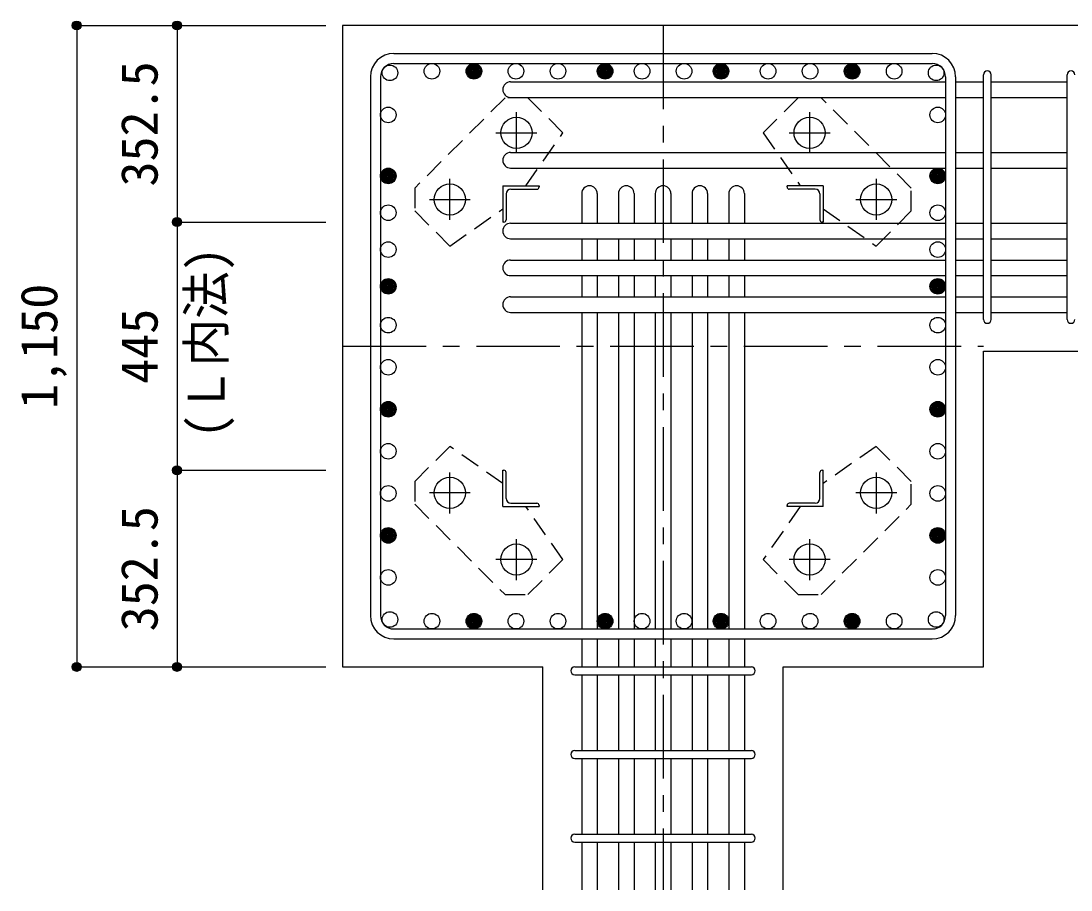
# Model space of a CAD drawing. Units: millimetres at full size, sheet at 1:30. Extents: x -5973 to 5954, y -4195 to 4201.
# Drawn here: x -600 to 1284, y 1548 to 3106 of the extents above; entities that cross this region are included whole.
import ezdxf
from ezdxf.enums import TextEntityAlignment as Align

# ---------------------------------------------------------------- set-up
doc = ezdxf.new("R2010")
doc.units = ezdxf.units.MM
doc.header["$LTSCALE"] = 30
doc.header["$PDMODE"] = 32
doc.header["$PDSIZE"] = 15
doc.linetypes.add('CHAIN1', pattern=[8, 5, -1, 1, -1])
doc.linetypes.add('DASHED1', pattern=[1.8, 1.2, -0.6])
for name, color, linetype in [('0-1_躯体線', 2, 'Continuous'), ('0-2_アンカー、アングル', 4, 'Continuous'), ('0-3_立上り筋', 4, 'Continuous'), ('0-4_フープ筋', 7, 'Continuous'), ('0-5_基礎梁筋', 7, 'Continuous'), ('0-6_スタラップ筋', 7, 'Continuous'), ('0-7_文字', 4, 'Continuous'), ('0-9_プレート', 4, 'DASHED1'), ('0-D_寸法', 4, 'Continuous')]:
    doc.layers.add(name, color=color, linetype=linetype)
doc.styles.add('ＭＳ ゴシック', font='')
doc.styles.get('ＭＳ ゴシック').set_extended_font_data('MS Gothic')

msp = doc.modelspace()

# ---------------------------------------------------------------- linework, layer by layer
at = {"layer": '0-1_躯体線'}
for p, q in [((1527.44, 3098.3), (-22.56, 3098.3)), ((-22.56, 3098.3), (-22.56, 1948.3)), ((1127.44, 2514.3), (1527.44, 2514.3)), ((1127.44, 1948.3), (1127.44, 2514.3)), ((-22.56, 1948.3), (336.94, 1948.3)), ((336.94, 1548.3), (336.94, 1948.3)), ((767.94, 1548.3), (767.94, 1948.3)), ((767.94, 1948.3), (1127.44, 1948.3))]:
    msp.add_line(p, q, dxfattribs=at)
at = {"layer": '0-2_アンカー、アングル', "linetype": 'CHAIN1'}
for p, q in [((289.44, 2869.1), (289.44, 2942.6)), ((815.44, 2942.6), (815.44, 2869.1)), ((252.64, 2905.8), (326.14, 2905.8)), ((778.74, 2905.8), (852.24, 2905.8)), ((169.94, 2749.6), (169.94, 2823.1)), ((934.94, 2823.1), (934.94, 2749.6)), ((133.14, 2786.3), (206.64, 2786.3)), ((898.24, 2786.3), (971.74, 2786.3)), ((169.94, 2223.5), (169.94, 2297)), ((934.94, 2297), (934.94, 2223.5)), ((206.64, 2260.3), (133.14, 2260.3)), ((971.74, 2260.3), (898.24, 2260.3)), ((289.44, 2104), (289.44, 2177.5)), ((815.44, 2177.5), (815.44, 2104)), ((326.14, 2140.8), (252.64, 2140.8)), ((852.24, 2140.8), (778.74, 2140.8))]:
    msp.add_line(p, q, dxfattribs=at)
at = {"layer": '0-2_アンカー、アングル'}
for p, q in [((264.94, 2810.8), (329.94, 2810.8)), ((264.94, 2810.8), (264.94, 2745.8)), ((329.94, 2810.8), (329.94, 2808.8)), ((839.94, 2810.8), (774.94, 2810.8)), ((774.94, 2808.8), (774.94, 2810.8)), ((839.94, 2810.8), (839.94, 2745.8)), ((270.94, 2796.3), (270.94, 2749.8)), ((279.44, 2804.8), (325.94, 2804.8)), ((825.44, 2804.8), (778.94, 2804.8)), ((833.94, 2796.3), (833.94, 2749.8)), ((266.94, 2745.8), (264.94, 2745.8)), ((839.94, 2745.8), (837.94, 2745.8)), ((264.94, 2300.8), (266.94, 2300.8)), ((264.94, 2235.8), (264.94, 2300.8)), ((837.94, 2300.8), (839.94, 2300.8)), ((839.94, 2235.8), (839.94, 2300.8)), ((270.94, 2250.3), (270.94, 2296.8)), ((833.94, 2250.3), (833.94, 2296.8)), ((264.94, 2235.8), (329.94, 2235.8)), ((279.44, 2241.8), (325.94, 2241.8)), ((329.94, 2237.8), (329.94, 2235.8)), ((774.94, 2235.8), (774.94, 2237.8)), ((839.94, 2235.8), (774.94, 2235.8)), ((825.44, 2241.8), (778.94, 2241.8))]:
    msp.add_line(p, q, dxfattribs=at)
at = {"layer": '0-2_アンカー、アングル', "color": 3}
for centre in [(289.44, 2905.8), (815.44, 2905.8), (169.94, 2786.3), (934.94, 2786.3), (169.94, 2260.3), (934.94, 2260.3), (289.44, 2140.8), (815.44, 2140.8)]:
    msp.add_circle(centre, 28, dxfattribs=at)
at = {"layer": '0-2_アンカー、アングル'}
for centre, radius, start, end in [((325.94, 2808.8), 4, 270, 0), ((778.94, 2808.8), 4, 180, 270), ((279.44, 2796.3), 8.5, 90, 180), ((825.44, 2796.3), 8.5, 0, 90), ((266.94, 2749.8), 4, 270, 0), ((837.94, 2749.8), 4, 180, 270), ((266.94, 2296.8), 4, 0, 90), ((837.94, 2296.8), 4, 90, 180), ((279.44, 2250.3), 8.5, 180, 270), ((825.44, 2250.3), 8.5, 270, 0), ((325.94, 2237.8), 4, 0, 90), ((778.94, 2237.8), 4, 90, 180)]:
    msp.add_arc(centre, radius, start, end, dxfattribs=at)
at = {"layer": '0-3_立上り筋', "color": 3}
for centre in [(62.37, 3013.37), (137.76, 3016.3), (213.16, 3016.3), (213.16, 3016.3), (288.55, 3016.3), (363.95, 3016.3), (448.44, 3016.3), (514.74, 3016.3), (590.13, 3016.3), (656.44, 3016.3), (656.44, 3016.3), (740.93, 3016.3), (816.32, 3016.3), (891.72, 3016.3), (891.72, 3016.3), (967.11, 3016.3), (1042.51, 3013.37), (59.44, 2937.97), (1045.44, 2937.97), (59.44, 2828.58), (59.44, 2828.58), (1045.44, 2828.58), (1045.44, 2828.58), (59.44, 2762.58), (1045.44, 2762.58), (59.44, 2696.58), (1045.44, 2696.58), (59.44, 2630.58), (59.44, 2630.58), (1045.44, 2630.58), (1045.44, 2630.58), (59.44, 2561), (1045.44, 2561), (59.44, 2485.6), (1045.44, 2485.6), (59.44, 2410.21), (1045.44, 2410.21), (59.44, 2334.81), (1045.44, 2334.81), (59.44, 2259.41), (1045.44, 2259.41), (59.44, 2184.02), (59.44, 2184.02), (1045.44, 2184.02), (1045.44, 2184.02), (59.44, 2108.62), (1045.44, 2108.62), (62.37, 2033.23), (137.76, 2030.3), (213.16, 2030.3), (213.16, 2030.3), (288.55, 2030.3), (363.95, 2030.3), (448.44, 2030.3), (514.74, 2030.3), (590.13, 2030.3), (656.44, 2030.3), (656.44, 2030.3), (740.93, 2030.3), (816.32, 2030.3), (891.72, 2030.3), (891.72, 2030.3), (967.11, 2030.3), (1042.51, 2033.23)]:
    msp.add_circle(centre, 14, dxfattribs=at)
at = {"layer": '0-3_立上り筋'}
for centre, radius in [((213.16, 3016.3), 14), ((213.16, 3016.3), 12.6), ((213.16, 3016.3), 11.2), ((213.16, 3016.3), 9.8), ((213.16, 3016.3), 8.4), ((213.16, 3016.3), 7), ((213.16, 3016.3), 5.6), ((213.16, 3016.3), 4.2), ((213.16, 3016.3), 2.8), ((213.16, 3016.3), 1.4), ((448.44, 3016.3), 14), ((448.44, 3016.3), 12.6), ((448.44, 3016.3), 11.2), ((448.44, 3016.3), 9.8), ((448.44, 3016.3), 8.4), ((448.44, 3016.3), 7), ((448.44, 3016.3), 5.6), ((448.44, 3016.3), 4.2), ((448.44, 3016.3), 2.8), ((448.44, 3016.3), 1.4), ((656.44, 3016.3), 14), ((656.44, 3016.3), 12.6), ((656.44, 3016.3), 11.2), ((656.44, 3016.3), 9.8), ((656.44, 3016.3), 8.4), ((656.44, 3016.3), 7), ((656.44, 3016.3), 5.6), ((656.44, 3016.3), 4.2), ((656.44, 3016.3), 2.8), ((656.44, 3016.3), 1.4), ((891.72, 3016.3), 14), ((891.72, 3016.3), 12.6), ((891.72, 3016.3), 11.2), ((891.72, 3016.3), 9.8), ((891.72, 3016.3), 8.4), ((891.72, 3016.3), 7), ((891.72, 3016.3), 5.6), ((891.72, 3016.3), 4.2), ((891.72, 3016.3), 2.8), ((891.72, 3016.3), 1.4), ((59.44, 2828.58), 14), ((59.44, 2828.58), 12.6), ((59.44, 2828.58), 11.2), ((59.44, 2828.58), 9.8), ((59.44, 2828.58), 8.4), ((59.44, 2828.58), 7), ((59.44, 2828.58), 5.6), ((59.44, 2828.58), 4.2), ((59.44, 2828.58), 2.8), ((59.44, 2828.58), 1.4), ((1045.44, 2828.58), 14), ((1045.44, 2828.58), 12.6), ((1045.44, 2828.58), 11.2), ((1045.44, 2828.58), 9.8), ((1045.44, 2828.58), 8.4), ((1045.44, 2828.58), 7), ((1045.44, 2828.58), 5.6), ((1045.44, 2828.58), 4.2), ((1045.44, 2828.58), 2.8), ((1045.44, 2828.58), 1.4), ((59.44, 2630.58), 14), ((59.44, 2630.58), 12.6), ((59.44, 2630.58), 11.2), ((59.44, 2630.58), 9.8), ((59.44, 2630.58), 8.4), ((1045.44, 2630.58), 14), ((1045.44, 2630.58), 12.6), ((1045.44, 2630.58), 11.2), ((1045.44, 2630.58), 9.8), ((1045.44, 2630.58), 8.4), ((59.44, 2630.58), 7), ((59.44, 2630.58), 5.6), ((59.44, 2630.58), 4.2), ((59.44, 2630.58), 2.8), ((59.44, 2630.58), 1.4), ((1045.44, 2630.58), 7), ((1045.44, 2630.58), 5.6), ((1045.44, 2630.58), 4.2), ((1045.44, 2630.58), 2.8), ((1045.44, 2630.58), 1.4), ((59.44, 2410.21), 14), ((59.44, 2410.21), 12.6), ((59.44, 2410.21), 11.2), ((59.44, 2410.21), 9.8), ((59.44, 2410.21), 8.4), ((59.44, 2410.21), 7), ((59.44, 2410.21), 5.6), ((59.44, 2410.21), 4.2), ((59.44, 2410.21), 2.8), ((59.44, 2410.21), 1.4), ((1045.44, 2410.21), 14), ((1045.44, 2410.21), 12.6), ((1045.44, 2410.21), 11.2), ((1045.44, 2410.21), 9.8), ((1045.44, 2410.21), 8.4), ((1045.44, 2410.21), 7), ((1045.44, 2410.21), 5.6), ((1045.44, 2410.21), 4.2), ((1045.44, 2410.21), 2.8), ((1045.44, 2410.21), 1.4), ((59.44, 2184.02), 14), ((59.44, 2184.02), 12.6), ((59.44, 2184.02), 11.2), ((59.44, 2184.02), 9.8), ((59.44, 2184.02), 8.4), ((59.44, 2184.02), 7), ((59.44, 2184.02), 5.6), ((59.44, 2184.02), 4.2), ((59.44, 2184.02), 2.8), ((1045.44, 2184.02), 14), ((1045.44, 2184.02), 12.6), ((1045.44, 2184.02), 11.2), ((1045.44, 2184.02), 9.8), ((1045.44, 2184.02), 8.4), ((1045.44, 2184.02), 7), ((1045.44, 2184.02), 5.6), ((1045.44, 2184.02), 4.2), ((1045.44, 2184.02), 2.8), ((59.44, 2184.02), 1.4), ((1045.44, 2184.02), 1.4), ((213.16, 2030.3), 14), ((213.16, 2030.3), 12.6), ((213.16, 2030.3), 11.2), ((213.16, 2030.3), 9.8), ((213.16, 2030.3), 8.4), ((213.16, 2030.3), 7), ((213.16, 2030.3), 5.6), ((448.44, 2030.3), 14), ((448.44, 2030.3), 12.6), ((448.44, 2030.3), 11.2), ((448.44, 2030.3), 9.8), ((448.44, 2030.3), 8.4), ((448.44, 2030.3), 7), ((448.44, 2030.3), 5.6), ((656.44, 2030.3), 14), ((656.44, 2030.3), 12.6), ((656.44, 2030.3), 11.2), ((656.44, 2030.3), 9.8), ((656.44, 2030.3), 8.4), ((656.44, 2030.3), 7), ((656.44, 2030.3), 5.6), ((891.72, 2030.3), 14), ((891.72, 2030.3), 12.6), ((891.72, 2030.3), 11.2), ((891.72, 2030.3), 9.8), ((891.72, 2030.3), 8.4), ((891.72, 2030.3), 7), ((891.72, 2030.3), 5.6), ((213.16, 2030.3), 4.2), ((213.16, 2030.3), 2.8), ((213.16, 2030.3), 1.4), ((448.44, 2030.3), 4.2), ((448.44, 2030.3), 2.8), ((448.44, 2030.3), 1.4), ((656.44, 2030.3), 4.2), ((656.44, 2030.3), 2.8), ((656.44, 2030.3), 1.4), ((891.72, 2030.3), 4.2), ((891.72, 2030.3), 2.8), ((891.72, 2030.3), 1.4)]:
    msp.add_circle(centre, radius, dxfattribs=at)
at = {"layer": '0-4_フープ筋'}
for p, q in [((69.44, 3048.3), (1035.44, 3048.3)), ((69.44, 3030.3), (1035.44, 3030.3)), ((27.44, 3006.3), (27.44, 2040.3)), ((45.44, 3006.3), (45.44, 2040.3)), ((1059.44, 3006.3), (1059.44, 2040.3)), ((1077.44, 3006.3), (1077.44, 2040.3)), ((69.44, 2016.3), (1035.44, 2016.3)), ((69.44, 1998.3), (1035.44, 1998.3))]:
    msp.add_line(p, q, dxfattribs=at)
for centre, radius, start, end in [((69.44, 3006.3), 42, 90, 180), ((1035.44, 3006.3), 42, 0, 90), ((69.44, 3006.3), 24, 90, 180), ((1035.44, 3006.3), 24, 0, 90), ((69.44, 2040.3), 42, 180, 270), ((69.44, 2040.3), 24, 180, 270), ((1035.44, 2040.3), 42, 270, 0), ((1035.44, 2040.3), 24, 270, 0)]:
    msp.add_arc(centre, radius, start, end, dxfattribs=at)
at = {"layer": '0-5_基礎梁筋'}
for p, q in [((278.94, 2997.37), (1059.44, 2997.37)), ((1077.44, 2997.37), (1127.44, 2997.37)), ((1141.44, 2997.37), (1277.44, 2997.37)), ((278.94, 2969.37), (1059.44, 2969.37)), ((1077.44, 2969.37), (1127.44, 2969.37)), ((1141.44, 2969.37), (1277.44, 2969.37)), ((278.94, 2870.58), (1059.44, 2870.58)), ((1077.44, 2870.58), (1127.44, 2870.58)), ((1141.44, 2870.58), (1277.44, 2870.58)), ((278.94, 2842.58), (1059.44, 2842.58)), ((1077.44, 2842.58), (1127.44, 2842.58)), ((1141.44, 2842.58), (1277.44, 2842.58)), ((406.44, 2796.8), (406.44, 2743.8)), ((434.44, 2796.8), (434.44, 2743.8)), ((472.44, 2796.8), (472.44, 2743.8)), ((500.44, 2796.8), (500.44, 2743.8)), ((538.44, 2796.8), (538.44, 2743.8)), ((566.44, 2796.8), (566.44, 2743.8)), ((604.44, 2796.8), (604.44, 2743.8)), ((632.44, 2796.8), (632.44, 2743.8)), ((670.44, 2796.8), (670.44, 2743.8)), ((698.44, 2796.8), (698.44, 2743.8)), ((278.94, 2743.8), (1059.44, 2743.8)), ((1077.44, 2743.8), (1127.44, 2743.8)), ((1141.44, 2743.8), (1277.44, 2743.8)), ((278.94, 2715.8), (1059.44, 2715.8)), ((406.44, 2715.8), (406.44, 2677.8)), ((434.44, 2715.8), (434.44, 2677.8)), ((472.44, 2715.8), (472.44, 2677.8)), ((500.44, 2715.8), (500.44, 2677.8)), ((538.44, 2715.8), (538.44, 2677.8)), ((566.44, 2715.8), (566.44, 2677.8)), ((604.44, 2715.8), (604.44, 2677.8)), ((632.44, 2715.8), (632.44, 2677.8)), ((670.44, 2715.8), (670.44, 2677.8)), ((698.44, 2715.8), (698.44, 2677.8)), ((1077.44, 2715.8), (1127.44, 2715.8)), ((1141.44, 2715.8), (1277.44, 2715.8)), ((278.94, 2677.8), (1059.44, 2677.8)), ((1077.44, 2677.8), (1127.44, 2677.8)), ((1141.44, 2677.8), (1277.44, 2677.8)), ((278.94, 2649.8), (1059.44, 2649.8)), ((406.44, 2649.8), (406.44, 2611.8)), ((434.44, 2649.8), (434.44, 2611.8)), ((472.44, 2649.8), (472.44, 2611.8)), ((500.44, 2649.8), (500.44, 2611.8)), ((538.44, 2649.8), (538.44, 2611.8)), ((566.44, 2649.8), (566.44, 2611.8)), ((604.44, 2649.8), (604.44, 2611.8)), ((632.44, 2649.8), (632.44, 2611.8)), ((670.44, 2649.8), (670.44, 2611.8)), ((698.44, 2649.8), (698.44, 2611.8)), ((1077.44, 2649.8), (1127.44, 2649.8)), ((1141.44, 2649.8), (1277.44, 2649.8)), ((278.94, 2611.8), (1059.44, 2611.8)), ((1077.44, 2611.8), (1127.44, 2611.8)), ((1141.44, 2611.8), (1277.44, 2611.8)), ((278.94, 2583.8), (1059.44, 2583.8)), ((406.44, 2583.8), (406.44, 2016.3)), ((434.44, 2583.8), (434.44, 2016.3)), ((472.44, 2583.8), (472.44, 2016.3)), ((500.44, 2583.8), (500.44, 2016.3)), ((538.44, 2583.8), (538.44, 2016.3)), ((566.44, 2583.8), (566.44, 2016.3)), ((604.44, 2583.8), (604.44, 2016.3)), ((632.44, 2583.8), (632.44, 2016.3)), ((670.44, 2583.8), (670.44, 2016.3)), ((698.44, 2583.8), (698.44, 2016.3)), ((1077.44, 2583.8), (1127.44, 2583.8)), ((1141.44, 2583.8), (1277.44, 2583.8)), ((406.44, 1998.3), (406.44, 1948.3)), ((434.44, 1998.3), (434.44, 1948.3)), ((472.44, 1998.3), (472.44, 1948.3)), ((500.44, 1998.3), (500.44, 1948.3)), ((538.44, 1998.3), (538.44, 1948.3)), ((566.44, 1998.3), (566.44, 1948.3)), ((604.44, 1998.3), (604.44, 1948.3)), ((632.44, 1998.3), (632.44, 1948.3)), ((670.44, 1998.3), (670.44, 1948.3)), ((698.44, 1998.3), (698.44, 1948.3)), ((406.44, 1934.3), (406.44, 1798.3)), ((434.44, 1934.3), (434.44, 1798.3)), ((472.44, 1934.3), (472.44, 1798.3)), ((500.44, 1934.3), (500.44, 1798.3)), ((538.44, 1934.3), (538.44, 1798.3)), ((566.44, 1934.3), (566.44, 1798.3)), ((604.44, 1934.3), (604.44, 1798.3)), ((632.44, 1934.3), (632.44, 1798.3)), ((670.44, 1934.3), (670.44, 1798.3)), ((698.44, 1934.3), (698.44, 1798.3)), ((406.44, 1784.3), (406.44, 1648.3)), ((434.44, 1784.3), (434.44, 1648.3)), ((472.44, 1784.3), (472.44, 1648.3)), ((500.44, 1784.3), (500.44, 1648.3)), ((538.44, 1784.3), (538.44, 1648.3)), ((566.44, 1784.3), (566.44, 1648.3)), ((604.44, 1784.3), (604.44, 1648.3)), ((632.44, 1784.3), (632.44, 1648.3)), ((670.44, 1784.3), (670.44, 1648.3)), ((698.44, 1784.3), (698.44, 1648.3)), ((406.44, 1634.3), (406.44, 1548.3)), ((434.44, 1634.3), (434.44, 1548.3)), ((472.44, 1634.3), (472.44, 1548.3)), ((500.44, 1634.3), (500.44, 1548.3)), ((538.44, 1634.3), (538.44, 1548.3)), ((566.44, 1634.3), (566.44, 1548.3)), ((604.44, 1634.3), (604.44, 1548.3)), ((632.44, 1634.3), (632.44, 1548.3)), ((670.44, 1634.3), (670.44, 1548.3)), ((698.44, 1634.3), (698.44, 1548.3))]:
    msp.add_line(p, q, dxfattribs=at)
for centre, start, end in [((278.94, 2983.37), 90, 270), ((278.94, 2856.58), 90, 270), ((420.44, 2796.8), 0, 180), ((486.44, 2796.8), 0, 180), ((552.44, 2796.8), 0, 180), ((618.44, 2796.8), 0, 180), ((684.44, 2796.8), 0, 180), ((278.94, 2729.8), 90, 270), ((278.94, 2663.8), 90, 270), ((278.94, 2597.8), 90, 270)]:
    msp.add_arc(centre, 14, start, end, dxfattribs=at)
at = {"layer": '0-6_スタラップ筋'}
for p, q in [((1127.44, 2571.3), (1127.44, 3009.87)), ((1141.44, 2571.3), (1141.44, 3009.87)), ((1277.44, 2571.3), (1277.44, 3009.87)), ((393.94, 1948.3), (710.94, 1948.3)), ((393.94, 1934.3), (710.94, 1934.3)), ((393.94, 1798.3), (710.94, 1798.3)), ((393.94, 1784.3), (710.94, 1784.3)), ((393.94, 1648.3), (710.94, 1648.3)), ((393.94, 1634.3), (710.94, 1634.3))]:
    msp.add_line(p, q, dxfattribs=at)
for centre, start, end in [((1134.44, 3009.87), 0, 180), ((1134.44, 3009.87), 0, 180), ((1134.44, 3009.87), 0, 180), ((1134.44, 3009.87), 0, 180), ((1284.44, 3009.87), 0, 180), ((1134.44, 2571.3), 180, 0), ((1134.44, 2571.3), 180, 0), ((1134.44, 2571.3), 180, 0), ((1134.44, 2571.3), 180, 0), ((1284.44, 2571.3), 180, 0), ((393.94, 1941.3), 90, 270), ((393.94, 1941.3), 90, 270), ((393.94, 1941.3), 90, 270), ((393.94, 1941.3), 90, 270), ((710.94, 1941.3), 270, 90), ((710.94, 1941.3), 270, 90), ((710.94, 1941.3), 270, 90), ((710.94, 1941.3), 270, 90), ((393.94, 1791.3), 90, 270), ((710.94, 1791.3), 270, 90), ((393.94, 1641.3), 90, 270), ((710.94, 1641.3), 270, 90)]:
    msp.add_arc(centre, 7, start, end, dxfattribs=at)
at = {"layer": '0-9_プレート'}
for points in [[(268.94, 2968.7), (107.04, 2806.8), (107.04, 2765.8), (169.94, 2702.9), (264.94, 2769.6)], [(306.14, 2810.8), (372.84, 2905.8), (309.94, 2968.7), (268.94, 2968.7)], [(997.84, 2806.8), (835.94, 2968.7), (794.94, 2968.7), (732.04, 2905.8), (798.74, 2810.8)], [(839.94, 2769.6), (934.94, 2702.9), (997.84, 2765.8), (997.84, 2806.8)], [(264.94, 2277), (169.94, 2343.7), (107.04, 2280.8), (107.04, 2239.8)], [(835.94, 2077.9), (997.84, 2239.8), (997.84, 2280.8), (934.94, 2343.7), (839.94, 2277)], [(107.04, 2239.8), (268.94, 2077.9), (309.94, 2077.9), (372.84, 2140.8), (306.14, 2235.8)], [(798.74, 2235.8), (732.04, 2140.8), (794.94, 2077.9), (835.94, 2077.9)]]:
    msp.add_lwpolyline(points, dxfattribs=at)
at = {"layer": '0-D_寸法'}
for p, q in [((-499.6, 3098.3), (-319.6, 3098.3)), ((-499.6, 3098.3), (-319.6, 3098.3)), ((-499.6, 3098.3), (-499.6, 1948.3)), ((-499.6, 3098.3), (-499.6, 1948.3)), ((-319.6, 3098.3), (-52.56, 3098.3)), ((-319.6, 3098.3), (-319.6, 2745.8)), ((-319.6, 2745.8), (-52.56, 2745.8)), ((-319.6, 2745.8), (-319.6, 2300.8)), ((-319.6, 2300.8), (-52.56, 2300.8)), ((-319.6, 2300.8), (-319.6, 1948.3)), ((-499.6, 1948.3), (-319.6, 1948.3)), ((-319.6, 1948.3), (-52.56, 1948.3)), ((-319.6, 1948.3), (-52.56, 1948.3))]:
    msp.add_line(p, q, dxfattribs=at)
at = {"layer": '0-D_寸法', "linetype": 'CHAIN1'}
for p, q in [((552.44, 3098.3), (552.44, 1548.3)), ((-22.56, 2523.3), (1127.44, 2523.3))]:
    msp.add_line(p, q, dxfattribs=at)
at = {"layer": '0-D_寸法'}
for centre, radius in [((-499.6, 3098.3), 8), ((-499.6, 3098.3), 7.2), ((-499.6, 3098.3), 6.4), ((-499.6, 3098.3), 5.6), ((-499.6, 3098.3), 4.8), ((-499.6, 3098.3), 4), ((-499.6, 3098.3), 3.2), ((-499.6, 3098.3), 2.4), ((-499.6, 3098.3), 1.6), ((-499.6, 3098.3), 0.8), ((-319.6, 3098.3), 8), ((-319.6, 3098.3), 7.2), ((-319.6, 3098.3), 6.4), ((-319.6, 3098.3), 5.6), ((-319.6, 3098.3), 4.8), ((-319.6, 3098.3), 4), ((-319.6, 3098.3), 3.2), ((-319.6, 3098.3), 2.4), ((-319.6, 3098.3), 1.6), ((-319.6, 3098.3), 0.8), ((-319.6, 2745.8), 8), ((-319.6, 2745.8), 7.2), ((-319.6, 2745.8), 6.4), ((-319.6, 2745.8), 5.6), ((-319.6, 2745.8), 4.8), ((-319.6, 2745.8), 4), ((-319.6, 2745.8), 3.2), ((-319.6, 2745.8), 2.4), ((-319.6, 2745.8), 1.6), ((-319.6, 2745.8), 0.8), ((-319.6, 2300.8), 8), ((-319.6, 2300.8), 7.2), ((-319.6, 2300.8), 6.4), ((-319.6, 2300.8), 5.6), ((-319.6, 2300.8), 4.8), ((-319.6, 2300.8), 4), ((-319.6, 2300.8), 3.2), ((-319.6, 2300.8), 2.4), ((-319.6, 2300.8), 1.6), ((-319.6, 2300.8), 0.8), ((-499.6, 1948.3), 8), ((-499.6, 1948.3), 7.2), ((-499.6, 1948.3), 6.4), ((-499.6, 1948.3), 5.6), ((-499.6, 1948.3), 4.8), ((-499.6, 1948.3), 4), ((-499.6, 1948.3), 3.2), ((-499.6, 1948.3), 2.4), ((-499.6, 1948.3), 1.6), ((-499.6, 1948.3), 0.8), ((-319.6, 1948.3), 8), ((-319.6, 1948.3), 7.2), ((-319.6, 1948.3), 6.4), ((-319.6, 1948.3), 5.6), ((-319.6, 1948.3), 4.8), ((-319.6, 1948.3), 4), ((-319.6, 1948.3), 3.2), ((-319.6, 1948.3), 2.4), ((-319.6, 1948.3), 1.6), ((-319.6, 1948.3), 0.8)]:
    msp.add_circle(centre, radius, dxfattribs=at)
at = {"layer": '0-D_寸法', "color": 7}
for p in [(-499.6, 3098.3), (-319.6, 3098.3), (-319.6, 2745.8), (-319.6, 2300.8), (-499.6, 1948.3), (-319.6, 1948.3)]:
    msp.add_point(p, dxfattribs=at)

# ---------------------------------------------------------------- texts
at = {"layer": '0-7_文字', "style": 'ＭＳ ゴシック', "width": 0.95}
msp.add_text('(Ｌ内法)', height=65.98, rotation=90, dxfattribs=at).set_placement((-214.55, 2358.7), align=Align.BOTTOM_LEFT)
at = {"layer": '0-D_寸法', "style": 'ＭＳ ゴシック'}
for s, p in [('352.5', (-334.6, 2809.55)), ('1,150', (-514.6, 2410.8)), ('445', (-334.6, 2455.8)), ('352.5', (-334.6, 2012.05))]:
    msp.add_text(s, height=65.98, rotation=90, dxfattribs=at).set_placement(p, align=Align.BOTTOM_LEFT)

doc.saveas('drawing.dxf')
